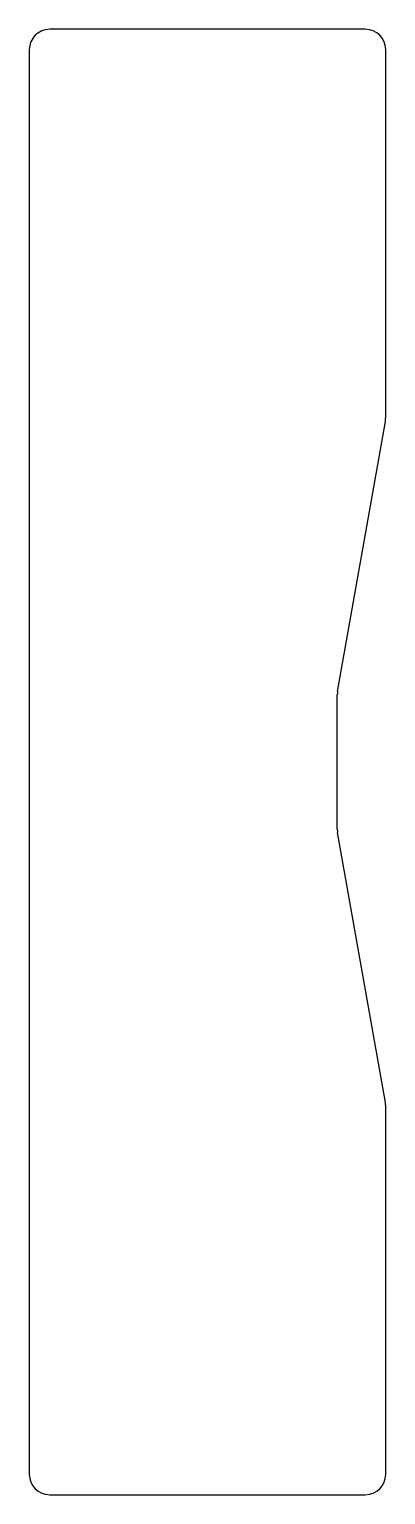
# Model space of a CAD drawing. Header units: millimetres. Extents: x -15 to 73, y -345 to 15.
import ezdxf

# ---------------------------------------------------------------- set-up
doc = ezdxf.new("R2010")
doc.units = ezdxf.units.MM
doc.layers.get('0').update_dxf_attribs({"linetype": 'CONTINUOUS'})

msp = doc.modelspace()

# ---------------------------------------------------------------- linework, layer by layer
for p, q in [((67.5, 15), (-10, 15)), ((-15, 10), (-15, -340)), ((72.5, -80.56), (72.5, 10)), ((60.69, -147.69), (72.43, -81.35)), ((60.62, -181.53), (60.62, -148.47)), ((72.43, -248.65), (60.69, -182.31)), ((72.5, -340), (72.5, -249.44)), ((-10, -345), (67.5, -345))]:
    msp.add_line(p, q)
for centre, start, end in [((-10, 10), 90.0001, 180.0001), ((67.5, 10), 0.0001, 90.0001), ((-10, -340), 180.0001, 270.0001), ((67.5, -340), -89.9999, 0.0001)]:
    msp.add_arc(centre, 5, start, end)
for centre, start_param, end_param in [((68.02, -80.56), 1.394646, 1.570799), ((65.09, -148.47), 4.536239, 4.712392), ((65.09, -181.53), 4.712392, 4.888547), ((68.03, -249.44), 1.570799, 1.746954)]:
    msp.add_ellipse(centre, major_axis=(0, -4.5), ratio=0.994522, start_param=start_param, end_param=end_param)

doc.saveas('drawing.dxf')
